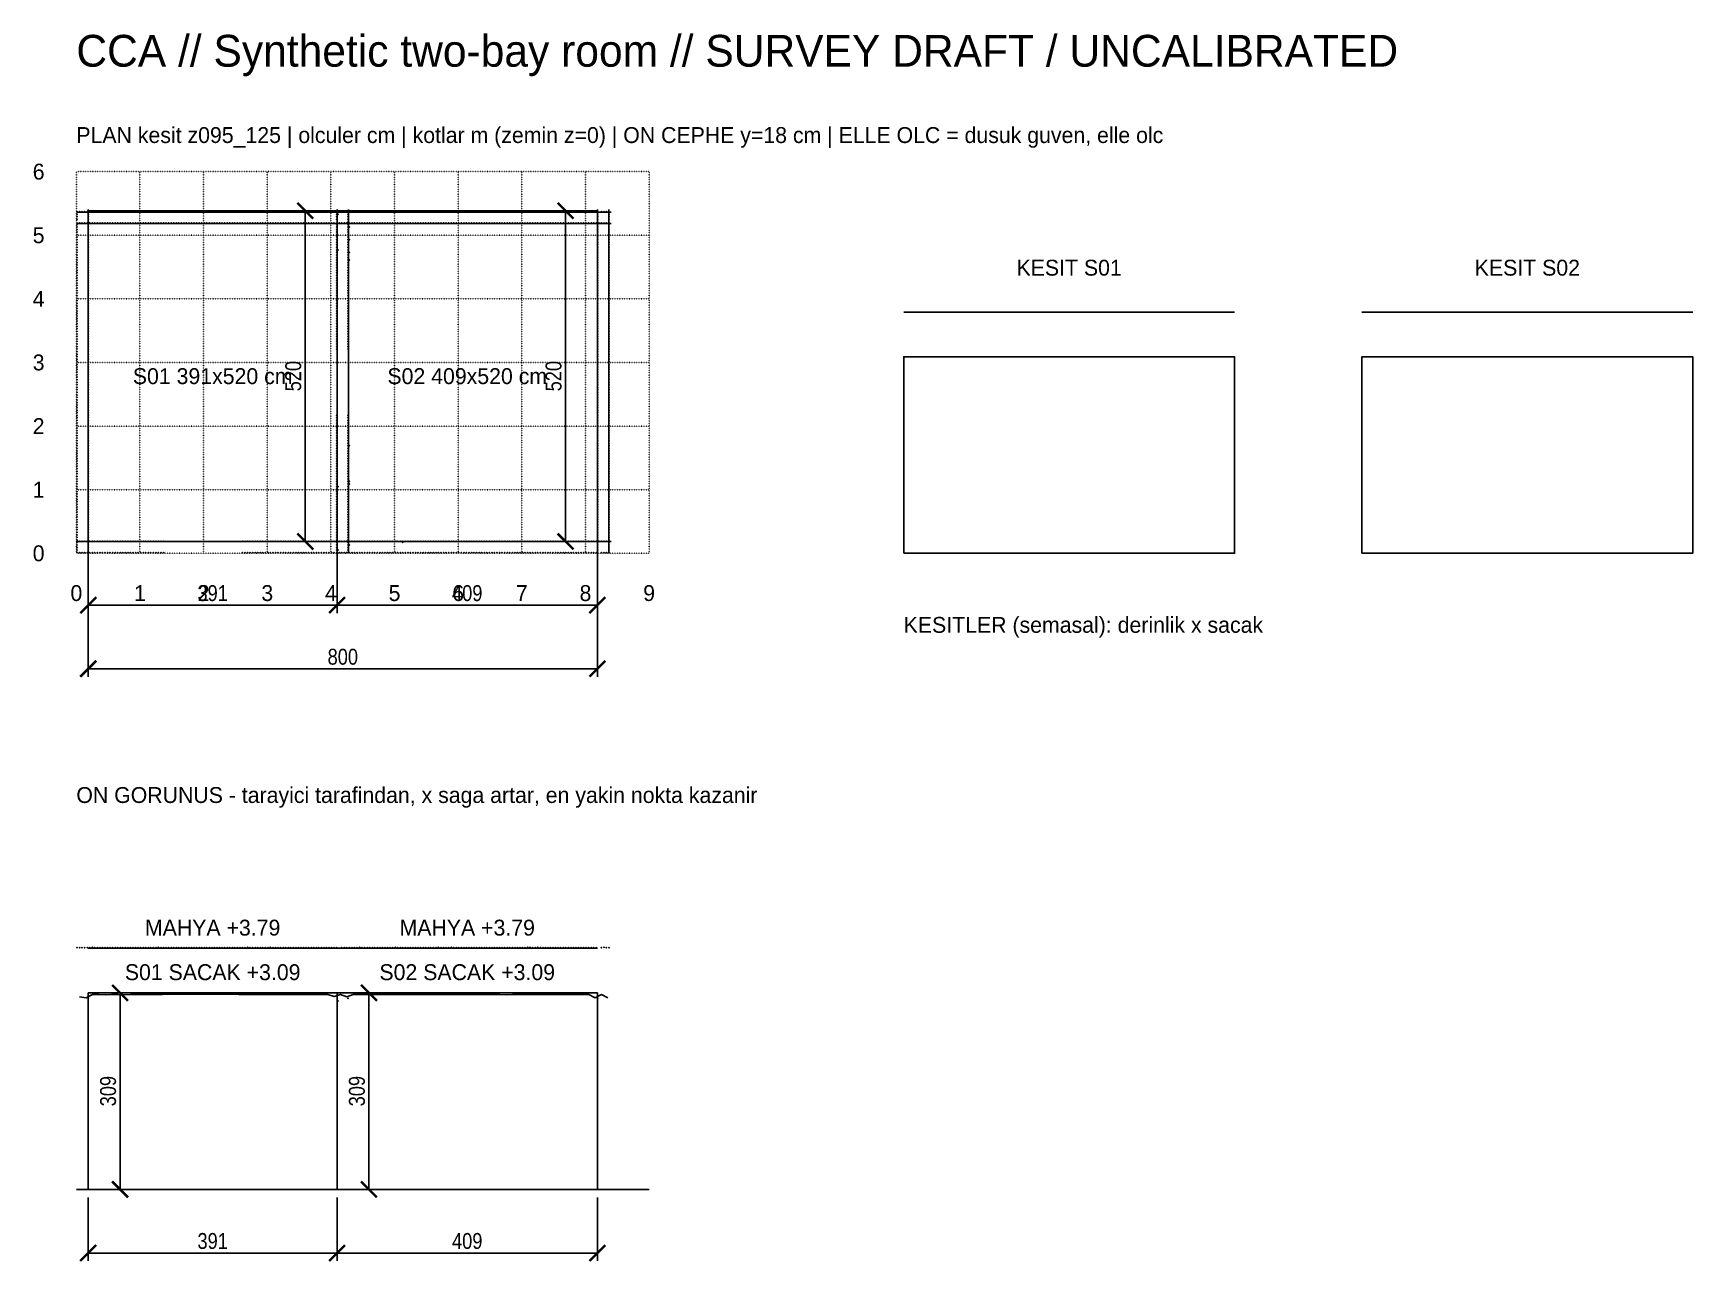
# Model space of a CAD drawing. Header units: centimetres. Extents: x -68 to 2540, y -1114 to 818.
import ezdxf
from ezdxf.enums import TextEntityAlignment as Align

# ---------------------------------------------------------------- set-up
doc = ezdxf.new("R2010")
doc.units = ezdxf.units.CM
doc.linetypes.add('DASHED', pattern=[1.524, 1.27, -0.254])
doc.linetypes.add('DOT', pattern=[0.508, 0, -0.508])
for name, color, linetype in [('CCA_SURVEY_DIM', 1, 'Continuous'), ('CCA_SURVEY_ELEV_FRONT', 7, 'Continuous'), ('CCA_SURVEY_ELEV_LIDAR', 8, 'Continuous'), ('CCA_SURVEY_GRID', 9, 'DOT'), ('CCA_SURVEY_SECTION', 7, 'Continuous'), ('CCA_SURVEY_SLICE', 8, 'Continuous'), ('CCA_SURVEY_STRUCT', 1, 'Continuous'), ('CCA_SURVEY_TEXT', 7, 'Continuous'), ('CCA_SURVEY_WALL', 7, 'Continuous'), ('CCA_SURVEY_WALL_LOWCONF', 30, 'DASHED')]:
    doc.layers.add(name, color=color, linetype=linetype)
doc.styles.add('OpenSansCondensed-Light', font='OpenSansCondensed-Light.ttf')
doc.dimstyles.new('CCA_SURVEY', dxfattribs={"dimtxt": 25, "dimasz": 25, "dimexe": 12.5, "dimexo": 12.5, "dimgap": 6.25, "dimtad": 1, "dimdec": 0, "dimzin": 12, "dimdsep": 46, "dimtxsty": 'OpenSansCondensed-Light', "dimblk": 'ARCHTICK', "dimcen": 2.5, "dimazin": 3, "dimtfac": 0.5, "dimtmove": 2, "dimatfit": 3})

# ---------------------------------------------------------------- blocks, each defined once
blk = doc.blocks.new('_ARCHTICK')
at = {"color": 0, "linetype": 'BYBLOCK', "const_width": 0.15}
blk.add_lwpolyline([(-0.5, -0.5), (0.5, 0.5)], dxfattribs=at)

msp = doc.modelspace()

# ---------------------------------------------------------------- linework, layer by layer
at = {"layer": 'CCA_SURVEY_ELEV_FRONT'}
for p, q in [((18.7, -621), (409.7, -621)), ((409.7, -621), (818.7, -621)), ((0, -1000), (900, -1000))]:
    msp.add_line(p, q, dxfattribs=at)
msp.add_lwpolyline([(5.2, -697), (15.2, -698.8), (25.2, -693.6), (35.2, -693.7), (45.2, -693.9), (55.2, -693.7), (65.2, -693.7), (75.2, -693.9), (85.2, -693.6), (95.2, -693.6), (105.2, -693.7), (115.2, -693.7), (125.2, -693.7), (135.2, -693.5), (145.2, -693), (155.2, -693.2), (165.2, -693), (175.2, -693.3), (185.2, -693.2), (195.2, -693), (205.2, -693), (215.2, -693.3), (225.2, -693), (235.2, -693.1), (245.2, -692.9), (255.2, -693.4), (265.2, -693.7), (275.2, -693.7), (285.2, -693.8), (295.2, -693.7), (305.2, -693.6), (315.2, -693.5), (325.2, -693.6), (335.2, -693.7), (345.2, -693.6), (355.2, -693.8), (365.2, -693.8), (375.2, -693.6), (385.2, -693.7), (395.2, -693.5), (405.2, -696.9), (415.2, -693.8), (425.2, -697), (435.2, -693.6), (445.2, -693.6), (455.2, -693.6), (465.2, -693.6), (475.2, -693.6), (485.2, -693.6), (495.2, -693.5), (505.2, -693.6), (515.2, -693.8), (525.2, -693.8), (535.2, -693.7), (545.2, -693.6), (555.2, -693.8), (565.2, -693.7), (575.2, -693.6), (585.2, -693.7), (595.2, -693.7), (605.2, -693.6), (615.2, -693.7), (625.2, -693.6), (635.2, -693.7), (645.2, -693.7), (655.2, -693.7), (665.2, -693.5), (675.2, -693.9), (685.2, -693.5), (695.2, -693.7), (705.2, -693.6), (715.2, -693.7), (725.2, -693.7), (735.2, -693.5), (745.2, -693.6), (755.2, -693.7), (765.2, -693.7), (775.2, -693.8), (785.2, -693.8), (795.2, -693.7), (805.2, -693.6), (815.2, -698.6), (825.2, -693.7), (835.2, -698.9)], dxfattribs=at)
for points in [[(18.7, -1000), (409.7, -1000), (409.7, -691), (18.7, -691)], [(409.7, -1000), (818.7, -1000), (818.7, -691), (409.7, -691)]]:
    msp.add_lwpolyline(points, close=True, dxfattribs=at)
at = {"layer": 'CCA_SURVEY_ELEV_LIDAR'}
for p in [(1, -619.8), (5, -619.9), (9, -619.9), (13, -619.7), (17, -619.9), (21, -620), (25, -619.6), (29, -619.9), (33, -619.8), (37, -619.9), (41, -620), (45, -619.7), (49, -620), (53, -620), (57, -619.8), (61, -620.1), (65, -619.8), (69, -619.9), (73, -619.9), (77, -619.9), (81, -619.9), (85, -619.9), (89, -619.9), (93, -619.9), (97, -619.8), (101, -619.8), (105, -620), (109, -619.8), (113, -619.9), (117, -620.1), (121, -619.9), (125, -619.9), (129, -619.6), (133, -619.7), (137, -619.8), (141, -620.1), (145, -619.8), (149, -620.1), (153, -619.9), (157, -619.8), (161, -620), (165, -620), (169, -619.7), (173, -620.1), (177, -619.9), (181, -619.7), (185, -619.8), (189, -619.9), (193, -619.8), (197, -620), (201, -619.9), (205, -620.1), (209, -620.1), (213, -619.8), (217, -620), (221, -619.7), (225, -620.1), (229, -619.9), (233, -619.7), (237, -619.7), (241, -619.9), (245, -619.9), (249, -619.9), (253, -619.9), (257, -620.1), (261, -619.8), (265, -620), (269, -619.6), (273, -619.9), (277, -620), (281, -620), (285, -620), (289, -619.7), (293, -619.9), (297, -619.7), (301, -619.9), (305, -619.6), (309, -619.7), (313, -619.9), (317, -619.7), (321, -619.8), (325, -619.9), (329, -619.8), (333, -620), (337, -619.9), (341, -619.9), (345, -619.8), (349, -620.1), (353, -619.9), (357, -619.9), (361, -619.8), (365, -619.9), (369, -619.8), (373, -619.9), (377, -619.9), (381, -620), (385, -620.1), (389, -619.8), (393, -620.1), (397, -619.9), (401, -619.7), (405, -620), (409, -619.8), (417, -619.8), (421, -619.9), (425, -619.7), (429, -619.9), (433, -619.9), (437, -619.8), (441, -619.9), (445, -619.6), (449, -619.8), (453, -620), (457, -619.8), (461, -619.9), (465, -619.8), (469, -620), (473, -619.9), (477, -619.9), (481, -619.9), (485, -619.8), (489, -619.9), (493, -619.8), (497, -619.8), (501, -619.6), (505, -620.1), (509, -619.9), (513, -619.8), (517, -619.9), (521, -619.9), (525, -619.9), (529, -620), (533, -619.9), (537, -619.9), (541, -620), (545, -619.9), (549, -619.7), (553, -620.1), (557, -620), (561, -620), (565, -620), (569, -619.6), (573, -619.8), (577, -620.2), (581, -620), (585, -619.8), (589, -619.6), (593, -620), (597, -619.7), (601, -619.9), (605, -620), (609, -619.7), (613, -619.8), (617, -620), (621, -620), (625, -619.9), (629, -620.1), (633, -620.1), (637, -619.8), (641, -619.7), (645, -619.9), (649, -619.9), (653, -619.8), (657, -620), (661, -619.9), (665, -619.9), (669, -619.7), (673, -619.9), (677, -620.1), (681, -620), (685, -619.9), (689, -619.9), (693, -619.7), (697, -619.8), (701, -620), (705, -619.9), (709, -619.6), (713, -619.6), (717, -619.9), (721, -619.9), (725, -619.6), (729, -619.7), (733, -619.7), (737, -620.2), (741, -619.9), (745, -619.8), (749, -620), (753, -619.9), (757, -620), (761, -619.9), (765, -619.8), (769, -620), (773, -619.9), (777, -619.7), (781, -619.8), (785, -619.8), (789, -619.8), (793, -619.9), (797, -619.9), (801, -619.9), (805, -620.2), (809, -620.1), (813, -619.8), (817, -619.7), (825, -619.9), (829, -619.6), (833, -619.8), (837, -619.9), (19, -699.7), (411, -704), (427, -699.6), (819, -699.5)]:
    msp.add_point(p, dxfattribs=at)
at = {"layer": 'CCA_SURVEY_GRID'}
for p, q in [((0, 0), (0, 600)), ((0, 600), (900, 600)), ((100, 0), (100, 600)), ((200, 0), (200, 600)), ((300, 0), (300, 600)), ((400, 0), (400, 600)), ((500, 0), (500, 600)), ((600, 0), (600, 600)), ((700, 0), (700, 600)), ((800, 0), (800, 600)), ((900, 0), (900, 600)), ((0, 500), (900, 500)), ((0, 400), (900, 400)), ((0, 300), (900, 300)), ((0, 200), (900, 200)), ((0, 100), (900, 100)), ((0, 0), (900, 0))]:
    msp.add_line(p, q, dxfattribs=at)
at = {"layer": 'CCA_SURVEY_SECTION'}
for p, q in [((1300, 379), (1820, 379)), ((2020, 379), (2540, 379)), ((1300, 0), (1820, 0)), ((2020, 0), (2540, 0))]:
    msp.add_line(p, q, dxfattribs=at)
for points in [[(1300, 0), (1820, 0), (1820, 309), (1300, 309)], [(2020, 0), (2540, 0), (2540, 309), (2020, 309)]]:
    msp.add_lwpolyline(points, close=True, dxfattribs=at)
at = {"layer": 'CCA_SURVEY_SLICE'}
for p in [(1, 537), (1, 533), (1, 529), (1, 525), (5, 537), (9, 537), (13, 537), (17, 537), (19, 537), (19, 533), (19, 529), (19, 525), (21, 537), (25, 537), (29, 537), (33, 537), (37, 537), (41, 537), (45, 537), (49, 537), (53, 537), (57, 537), (61, 537), (65, 537), (69, 537), (73, 537), (77, 537), (81, 537), (85, 537), (89, 537), (93, 537), (97, 537), (101, 537), (105, 537), (109, 537), (113, 537), (117, 537), (121, 537), (125, 537), (129, 537), (133, 537), (137, 537), (141, 537), (145, 537), (149, 537), (153, 537), (157, 537), (161, 537), (165, 537), (169, 537), (173, 537), (177, 537), (181, 537), (185, 537), (189, 537), (193, 537), (197, 537), (201, 537), (205, 537), (209, 537), (213, 537), (217, 537), (221, 537), (225, 537), (229, 537), (233, 537), (237, 537), (241, 537), (245, 537), (249, 537), (253, 537), (257, 537), (261, 537), (265, 537), (269, 537), (273, 537), (277, 537), (281, 537), (285, 537), (289, 537), (293, 537), (297, 537), (301, 537), (305, 537), (309, 537), (313, 537), (317, 537), (321, 537), (325, 537), (329, 537), (333, 537), (337, 537), (341, 537), (345, 537), (349, 537), (353, 537), (357, 537), (361, 537), (365, 537), (369, 537), (373, 537), (377, 537), (381, 537), (385, 537), (389, 537), (393, 537), (397, 537), (401, 537), (405, 537), (409, 537), (409, 533), (409, 529), (409, 525), (411, 533), (413, 537), (417, 537), (421, 537), (425, 537), (427, 537), (427, 533), (427, 529), (427, 525), (429, 537), (433, 537), (437, 537), (441, 537), (445, 537), (449, 537), (453, 537), (457, 537), (461, 537), (465, 537), (469, 537), (473, 537), (477, 537), (481, 537), (485, 537), (489, 537), (493, 537), (497, 537), (501, 537), (505, 537), (509, 537), (513, 537), (517, 537), (521, 537), (525, 537), (529, 537), (533, 537), (537, 537), (541, 537), (545, 537), (549, 537), (553, 537), (557, 537), (561, 537), (565, 537), (569, 537), (573, 537), (577, 537), (581, 537), (585, 537), (589, 537), (593, 537), (597, 537), (601, 537), (605, 537), (609, 537), (613, 537), (617, 537), (621, 537), (625, 537), (629, 537), (633, 537), (637, 537), (641, 537), (645, 537), (649, 537), (653, 537), (657, 537), (661, 537), (665, 537), (669, 537), (673, 537), (677, 537), (681, 537), (685, 537), (689, 537), (693, 537), (697, 537), (701, 537), (705, 537), (709, 537), (713, 537), (717, 537), (721, 537), (725, 537), (729, 537), (733, 537), (737, 537), (741, 537), (745, 537), (749, 537), (753, 537), (757, 537), (761, 537), (765, 537), (769, 537), (773, 537), (777, 537), (781, 537), (785, 537), (789, 537), (793, 537), (797, 537), (801, 537), (805, 537), (809, 537), (813, 537), (817, 537), (819, 537), (819, 533), (819, 529), (819, 525), (825, 537), (829, 537), (833, 537), (837, 537), (837, 533), (837, 529), (837, 525), (1, 519), (1, 517), (1, 513), (1, 509), (1, 505), (1, 501), (1, 497), (5, 519), (9, 519), (13, 519), (17, 519), (19, 521), (19, 517), (19, 513), (19, 509), (19, 505), (19, 501), (19, 497), (21, 519), (25, 519), (29, 519), (33, 519), (37, 519), (41, 519), (45, 519), (49, 519), (53, 519), (57, 519), (61, 519), (65, 519), (69, 519), (73, 519), (77, 519), (81, 519), (85, 519), (89, 519), (93, 519), (97, 519), (101, 519), (105, 519), (109, 519), (113, 519), (117, 519), (121, 519), (125, 519), (129, 519), (133, 519), (137, 519), (141, 519), (145, 519), (149, 519), (153, 519), (157, 519), (161, 519), (165, 519), (169, 519), (173, 519), (177, 519), (181, 519), (185, 519), (189, 519), (193, 519), (197, 519), (201, 519), (205, 519), (209, 519), (213, 519), (217, 519), (221, 519), (225, 519), (229, 519), (233, 519), (237, 519), (241, 519), (245, 519), (249, 519), (253, 519), (257, 519), (261, 519), (265, 519), (269, 519), (273, 519), (277, 519), (281, 519), (285, 519), (289, 519), (293, 519), (297, 519), (301, 519), (305, 519), (309, 519), (313, 519), (317, 519), (321, 519), (325, 519), (329, 519), (333, 519), (337, 519), (341, 519), (345, 519), (349, 519), (353, 519), (357, 519), (361, 519), (365, 519), (369, 519), (373, 519), (377, 519), (381, 519), (385, 519), (389, 519), (393, 519), (397, 519), (401, 519), (405, 519), (409, 519), (409, 517), (409, 513), (409, 509), (409, 505), (409, 501), (409, 497), (413, 519), (417, 519), (421, 519), (425, 519), (427, 521), (427, 517), (427, 513), (427, 509), (427, 505), (427, 501), (427, 497), (429, 519), (429, 513), (433, 519), (437, 519), (441, 519), (445, 519), (449, 519), (453, 519), (457, 519), (461, 519), (465, 519), (469, 519), (473, 519), (477, 519), (481, 519), (485, 519), (489, 519), (493, 519), (497, 519), (501, 519), (505, 519), (509, 519), (513, 519), (517, 519), (521, 519), (525, 519), (529, 519), (533, 519), (537, 519), (541, 519), (545, 519), (549, 519), (553, 519), (557, 519), (561, 519), (565, 519), (569, 519), (573, 519), (577, 519), (581, 519), (585, 519), (589, 519), (593, 519), (597, 519), (601, 519), (605, 519), (609, 519), (613, 519), (617, 519), (621, 519), (625, 519), (629, 519), (633, 519), (637, 519), (641, 519), (645, 519), (649, 519), (653, 519), (657, 519), (661, 519), (665, 519), (669, 519), (673, 519), (677, 519), (681, 519), (685, 519), (689, 519), (693, 519), (697, 519), (701, 519), (705, 519), (709, 519), (713, 519), (717, 519), (721, 519), (725, 519), (729, 519), (733, 519), (737, 519), (741, 519), (745, 519), (749, 519), (753, 519), (757, 519), (761, 519), (765, 519), (769, 519), (773, 519), (777, 519), (781, 519), (785, 519), (789, 519), (793, 519), (797, 519), (801, 519), (805, 519), (809, 519), (813, 519), (817, 519), (819, 517), (819, 513), (819, 509), (819, 505), (819, 501), (819, 497), (821, 519), (825, 519), (829, 519), (833, 519), (837, 519), (837, 517), (837, 513), (837, 509), (837, 505), (837, 501), (837, 497), (1, 493), (1, 489), (1, 485), (1, 481), (1, 477), (1, 473), (19, 493), (19, 489), (19, 485), (19, 481), (19, 477), (19, 473), (409, 493), (409, 489), (409, 485), (409, 481), (409, 477), (409, 473), (411, 477), (427, 493), (427, 489), (427, 485), (427, 481), (427, 477), (427, 473), (429, 493), (429, 473), (819, 493), (819, 489), (819, 485), (819, 481), (819, 477), (819, 473), (837, 493), (837, 489), (837, 485), (837, 481), (837, 477), (837, 473), (1, 469), (1, 465), (1, 461), (1, 457), (1, 453), (1, 449), (1, 445), (19, 469), (19, 465), (19, 461), (19, 457), (19, 453), (19, 449), (19, 445), (409, 469), (409, 465), (409, 461), (409, 457), (409, 453), (409, 449), (409, 445), (427, 469), (427, 465), (427, 461), (427, 457), (427, 453), (427, 449), (427, 445), (429, 461), (819, 469), (819, 465), (819, 461), (819, 457), (819, 453), (819, 449), (819, 445), (837, 469), (837, 465), (837, 461), (837, 457), (837, 453), (837, 449), (837, 445), (1, 441), (1, 437), (1, 433), (1, 429), (1, 425), (1, 421), (19, 441), (19, 437), (19, 433), (19, 429), (19, 425), (19, 421), (409, 441), (409, 437), (409, 433), (409, 429), (409, 425), (409, 421), (427, 441), (427, 437), (427, 433), (427, 429), (427, 425), (427, 421), (819, 441), (819, 437), (819, 433), (819, 429), (819, 425), (819, 421), (837, 441), (837, 437), (837, 433), (837, 429), (837, 425), (837, 421), (1, 417), (1, 413), (1, 409), (1, 405), (1, 401), (1, 397), (1, 393), (19, 417), (19, 413), (19, 409), (19, 405), (19, 401), (19, 397), (19, 393), (409, 417), (409, 413), (409, 409), (409, 405), (409, 401), (409, 397), (409, 393), (427, 417), (427, 413), (427, 409), (427, 405), (427, 401), (427, 397), (427, 393), (819, 417), (819, 413), (819, 409), (819, 405), (819, 401), (819, 397), (819, 393), (837, 417), (837, 413), (837, 409), (837, 405), (837, 401), (837, 397), (837, 393), (1, 389), (1, 385), (1, 381), (1, 377), (1, 373), (1, 369), (19, 389), (19, 385), (19, 381), (19, 377), (19, 373), (19, 369), (409, 389), (409, 385), (409, 381), (409, 377), (409, 373), (409, 369), (427, 389), (427, 385), (427, 381), (427, 377), (427, 373), (427, 369), (819, 389), (819, 385), (819, 381), (819, 377), (819, 373), (819, 369), (837, 389), (837, 385), (837, 381), (837, 377), (837, 373), (837, 369), (1, 365), (1, 361), (1, 357), (1, 353), (1, 349), (1, 345), (1, 341), (19, 365), (19, 361), (19, 357), (19, 353), (19, 349), (19, 345), (19, 341), (409, 365), (409, 361), (409, 357), (409, 353), (409, 349), (409, 345), (409, 341), (427, 365), (427, 361), (427, 357), (427, 353), (427, 349), (427, 345), (427, 341), (819, 365), (819, 361), (819, 357), (819, 353), (819, 349), (819, 345), (819, 341), (837, 365), (837, 361), (837, 357), (837, 353), (837, 349), (837, 345), (837, 341), (1, 337), (1, 333), (1, 329), (1, 325), (1, 321), (1, 317), (1, 313), (19, 337), (19, 333), (19, 329), (19, 325), (19, 321), (19, 317), (19, 313), (409, 337), (409, 333), (409, 329), (409, 325), (409, 321), (427, 337), (427, 333), (427, 329), (427, 325), (427, 321), (819, 337), (819, 333), (819, 329), (819, 325), (819, 321), (819, 317), (819, 313), (837, 337), (837, 333), (837, 329), (837, 325), (837, 321), (837, 317), (837, 313), (1, 309), (1, 305), (1, 301), (1, 297), (1, 293), (1, 289), (19, 309), (19, 305), (19, 301), (19, 297), (19, 293), (19, 289), (819, 309), (819, 305), (819, 301), (819, 297), (819, 293), (819, 289), (837, 309), (837, 305), (837, 301), (837, 297), (837, 293), (837, 289), (1, 285), (1, 281), (1, 277), (1, 273), (1, 269), (1, 265), (1, 261), (19, 285), (19, 281), (19, 277), (19, 273), (19, 269), (19, 265), (19, 261), (819, 285), (819, 281), (819, 277), (819, 273), (819, 269), (819, 265), (819, 261), (837, 285), (837, 281), (837, 277), (837, 273), (837, 269), (837, 265), (837, 261), (1, 257), (1, 253), (1, 249), (1, 245), (1, 241), (1, 237), (19, 257), (19, 253), (19, 249), (19, 245), (19, 241), (19, 237), (819, 257), (819, 253), (819, 249), (819, 245), (819, 241), (819, 237), (837, 257), (837, 253), (837, 249), (837, 245), (837, 241), (837, 237), (1, 233), (1, 229), (1, 225), (1, 221), (1, 217), (1, 213), (1, 209), (19, 233), (19, 229), (19, 225), (19, 221), (19, 217), (19, 213), (19, 209), (409, 217), (409, 213), (409, 209), (427, 217), (427, 213), (427, 209), (819, 233), (819, 229), (819, 225), (819, 221), (819, 217), (819, 213), (819, 209), (837, 233), (837, 229), (837, 225), (837, 221), (837, 217), (837, 213), (837, 209), (1, 205), (1, 201), (1, 197), (1, 193), (1, 189), (1, 185), (19, 205), (19, 201), (19, 197), (19, 193), (19, 189), (19, 185), (409, 205), (409, 201), (409, 197), (409, 193), (409, 189), (409, 185), (427, 205), (427, 201), (427, 197), (427, 193), (427, 189), (427, 185), (819, 205), (819, 201), (819, 197), (819, 193), (819, 189), (819, 185), (837, 205), (837, 201), (837, 197), (837, 193), (837, 189), (837, 185), (1, 181), (1, 177), (1, 173), (1, 169), (1, 165), (1, 161), (1, 157), (19, 181), (19, 177), (19, 173), (19, 169), (19, 165), (19, 161), (19, 157), (409, 181), (409, 177), (409, 173), (409, 169), (409, 165), (409, 161), (409, 157), (427, 181), (427, 177), (427, 173), (427, 169), (427, 165), (427, 161), (427, 157), (429, 169), (819, 181), (819, 177), (819, 173), (819, 169), (819, 165), (819, 161), (819, 157), (837, 181), (837, 177), (837, 173), (837, 169), (837, 165), (837, 161), (837, 157), (1, 153), (1, 149), (1, 145), (1, 141), (1, 137), (1, 133), (19, 153), (19, 149), (19, 145), (19, 141), (19, 137), (19, 133), (409, 153), (409, 149), (409, 145), (409, 141), (409, 137), (409, 133), (427, 153), (427, 149), (427, 145), (427, 141), (427, 137), (427, 133), (819, 153), (819, 149), (819, 145), (819, 141), (819, 137), (819, 133), (837, 153), (837, 149), (837, 145), (837, 141), (837, 137), (837, 133), (1, 129), (1, 125), (1, 121), (1, 117), (1, 113), (1, 109), (1, 105), (19, 129), (19, 125), (19, 121), (19, 117), (19, 113), (19, 109), (19, 105), (409, 129), (409, 125), (409, 121), (409, 117), (409, 113), (409, 109), (409, 105), (411, 105), (427, 129), (427, 125), (427, 121), (427, 117), (427, 113), (427, 109), (427, 105), (429, 113), (429, 109), (819, 129), (819, 125), (819, 121), (819, 117), (819, 113), (819, 109), (819, 105), (837, 129), (837, 125), (837, 121), (837, 117), (837, 113), (837, 109), (837, 105), (1, 101), (1, 97), (1, 93), (1, 89), (1, 85), (1, 81), (19, 101), (19, 97), (19, 93), (19, 89), (19, 85), (19, 81), (409, 101), (409, 97), (409, 93), (409, 89), (409, 85), (409, 81), (427, 101), (427, 97), (427, 93), (427, 89), (427, 85), (427, 81), (819, 101), (819, 97), (819, 93), (819, 89), (819, 85), (819, 81), (837, 101), (837, 97), (837, 93), (837, 89), (837, 85), (837, 81), (1, 77), (1, 73), (1, 69), (1, 65), (1, 61), (1, 57), (1, 53), (19, 77), (19, 73), (19, 69), (19, 65), (19, 61), (19, 57), (19, 53), (409, 77), (409, 73), (409, 69), (409, 65), (409, 61), (409, 57), (409, 53), (427, 77), (427, 73), (427, 69), (427, 65), (427, 61), (427, 57), (427, 53), (819, 77), (819, 73), (819, 69), (819, 65), (819, 61), (819, 57), (819, 53), (837, 77), (837, 73), (837, 69), (837, 65), (837, 61), (837, 57), (837, 53), (1, 49), (1, 45), (1, 41), (1, 37), (1, 33), (1, 29), (19, 49), (19, 45), (19, 41), (19, 37), (19, 33), (19, 29), (409, 49), (409, 45), (409, 41), (409, 37), (409, 33), (409, 29), (427, 49), (427, 45), (427, 41), (427, 37), (427, 33), (427, 29), (819, 49), (819, 45), (819, 41), (819, 37), (819, 33), (819, 29), (837, 49), (837, 45), (837, 41), (837, 37), (837, 33), (837, 29), (1, 25), (1, 21), (1, 19), (1, 17), (1, 13), (1, 9), (1, 5), (1, 1), (5, 19), (5, 1), (9, 19), (9, 1), (13, 19), (13, 1), (17, 19), (17, 1), (19, 25), (19, 21), (19, 17), (19, 13), (19, 9), (19, 5), (19, 1), (21, 19), (21, 1), (25, 19), (25, 1), (29, 19), (29, 1), (33, 19), (33, 1), (37, 19), (37, 1), (41, 19), (41, 1), (45, 19), (45, 1), (49, 19), (49, 1), (53, 19), (53, 1), (57, 19), (57, 1), (61, 19), (61, 1), (65, 19), (65, 1), (69, 19), (69, 1), (73, 19), (73, 1), (77, 19), (77, 1), (81, 19), (81, 1), (85, 19), (85, 1), (89, 19), (89, 1), (93, 19), (93, 1), (97, 19), (97, 1), (101, 19), (101, 1), (105, 19), (105, 1), (109, 19), (109, 1), (113, 19), (113, 1), (117, 19), (117, 1), (121, 19), (121, 1), (125, 19), (125, 1), (129, 19), (129, 1), (133, 19), (133, 1), (137, 19), (137, 1), (261, 19), (261, 1), (265, 19), (265, 1), (269, 19), (269, 1), (273, 19), (273, 1), (277, 19), (277, 1), (281, 19), (281, 1), (285, 19), (285, 1), (289, 19), (289, 1), (293, 19), (293, 1), (297, 19), (297, 1), (301, 19), (301, 1), (305, 19), (305, 1), (309, 19), (309, 1), (313, 19), (313, 1), (317, 19), (317, 1), (321, 19), (321, 1), (325, 19), (325, 1), (329, 19), (329, 1), (333, 19), (333, 1), (337, 19), (337, 1), (341, 19), (341, 1), (345, 19), (345, 1), (349, 19), (349, 1), (353, 19), (353, 1), (357, 19), (357, 1), (361, 19), (361, 1), (365, 19), (365, 1), (369, 19), (369, 1), (373, 19), (373, 1), (377, 19), (377, 1), (381, 19), (381, 1), (385, 19), (385, 1), (389, 19), (389, 1), (393, 19), (393, 1), (397, 19), (397, 1), (401, 19), (401, 1), (405, 19), (405, 1), (409, 25), (409, 21), (409, 19), (409, 17), (409, 13), (409, 9), (409, 5), (409, 1), (411, 5), (413, 19), (413, 1), (417, 19), (417, 1), (421, 19), (421, 1), (425, 19), (425, 1), (427, 25), (427, 21), (427, 17), (427, 13), (427, 9), (427, 5), (427, 1), (429, 19), (429, 13), (429, 1), (433, 19), (433, 1), (437, 19), (437, 1), (441, 19), (441, 1), (445, 19), (445, 1), (449, 19), (449, 1), (453, 19), (453, 1), (457, 19), (457, 1), (461, 19), (461, 1), (465, 19), (465, 1), (469, 19), (469, 1), (473, 19), (473, 1), (477, 19), (477, 1), (481, 19), (481, 1), (485, 19), (485, 1), (489, 19), (489, 1), (493, 19), (493, 1), (497, 19), (497, 1), (501, 19), (501, 1), (505, 19), (505, 1), (509, 19), (509, 1), (513, 19), (513, 17), (513, 1), (517, 19), (517, 1), (521, 19), (521, 1), (525, 19), (525, 1), (529, 19), (529, 1), (533, 19), (533, 1), (537, 19), (537, 1), (541, 19), (541, 1), (545, 19), (545, 1), (549, 19), (549, 1), (553, 19), (553, 1), (557, 19), (557, 1), (561, 19), (561, 1), (565, 19), (565, 1), (569, 19), (569, 1), (573, 19), (573, 1), (577, 19), (577, 1), (581, 19), (581, 1), (585, 19), (585, 1), (589, 19), (589, 1), (593, 19), (593, 1), (597, 19), (597, 1), (601, 19), (601, 1), (605, 19), (605, 1), (609, 19), (609, 1), (613, 19), (613, 1), (617, 19), (617, 1), (621, 19), (621, 1), (625, 19), (625, 1), (629, 19), (629, 1), (633, 19), (633, 1), (637, 19), (637, 1), (641, 19), (641, 1), (645, 19), (645, 1), (649, 19), (649, 1), (653, 19), (653, 1), (657, 19), (657, 1), (661, 19), (661, 1), (665, 19), (665, 1), (669, 19), (669, 1), (673, 19), (673, 1), (677, 19), (677, 1), (681, 19), (681, 1), (685, 19), (685, 1), (689, 19), (689, 1), (693, 19), (693, 1), (697, 19), (697, 1), (701, 19), (701, 1), (705, 19), (705, 1), (709, 19), (709, 1), (713, 19), (713, 1), (717, 19), (717, 1), (721, 19), (721, 1), (725, 19), (725, 1), (729, 19), (729, 1), (733, 19), (733, 1), (737, 19), (737, 1), (741, 19), (741, 1), (745, 19), (745, 1), (749, 19), (749, 1), (753, 19), (753, 1), (757, 19), (757, 1), (761, 19), (761, 1), (765, 19), (765, 1), (769, 19), (769, 1), (773, 19), (773, 1), (777, 19), (777, 1), (781, 19), (781, 1), (785, 19), (785, 1), (789, 19), (789, 1), (793, 19), (793, 1), (797, 19), (797, 1), (801, 19), (801, 1), (805, 19), (805, 1), (809, 19), (809, 1), (813, 19), (813, 1), (817, 19), (817, 1), (819, 25), (819, 21), (819, 17), (819, 13), (819, 9), (819, 5), (819, 1), (821, 19), (825, 19), (825, 1), (829, 19), (829, 1), (833, 19), (833, 1), (837, 25), (837, 21), (837, 19), (837, 17), (837, 13), (837, 9), (837, 5), (837, 1)]:
    msp.add_point(p, dxfattribs=at)
at = {"layer": 'CCA_SURVEY_STRUCT'}
for points in [[(18.7, 18.5), (409.7, 18.5), (409.7, 538.5), (18.7, 538.5)], [(409.7, 18.5), (818.7, 18.5), (818.7, 538.5), (409.7, 538.5)]]:
    msp.add_lwpolyline(points, close=True, dxfattribs=at)
at = {"layer": 'CCA_SURVEY_WALL'}
for p, q in [((0.3, 536.4), (840.4, 536.4)), ((18.7, 0.2), (18.7, 540.4)), ((409.7, 0.2), (409.7, 540.3)), ((427.6, 0.2), (427.6, 540.3)), ((818.7, 0.1), (818.7, 540.5)), ((0.3, 518.5), (840.4, 518.5)), ((427.6, 0.2), (427.6, 220.3)), ((0.2, 18.5), (840.5, 18.5))]:
    msp.add_line(p, q, dxfattribs=at)
at = {"layer": 'CCA_SURVEY_WALL_LOWCONF'}
for p, q in [((836.6, 0.3), (836.6, 540.3)), ((409.7, 0.3), (409.7, 220.3))]:
    msp.add_line(p, q, dxfattribs=at)

# ---------------------------------------------------------------- texts
at = {"layer": 'CCA_SURVEY_GRID'}
for s, p in [('6', (-50, 600)), ('5', (-50, 500)), ('4', (-50, 400)), ('3', (-50, 300)), ('2', (-50, 200)), ('1', (-50, 100)), ('0', (-50, 0))]:
    msp.add_text(s, height=25, dxfattribs=at).set_placement(p, align=Align.MIDDLE_RIGHT)
for s, p in [('0', (0, -50)), ('1', (100, -50)), ('2', (200, -50)), ('3', (300, -50)), ('4', (400, -50)), ('5', (500, -50)), ('6', (600, -50)), ('7', (700, -50)), ('8', (800, -50)), ('9', (900, -50))]:
    msp.add_text(s, height=25, dxfattribs=at).set_placement(p, align=Align.TOP_CENTER)
at = {"layer": 'CCA_SURVEY_STRUCT'}
for s, p in [('S01 391x520 cm', (214.2, 278.5)), ('S02 409x520 cm', (614.2, 278.5))]:
    msp.add_text(s, height=25, dxfattribs=at).set_placement(p, align=Align.MIDDLE_CENTER)
at = {"layer": 'CCA_SURVEY_TEXT'}
for s, height, p in [('CCA // Synthetic two-bay room // SURVEY DRAFT / UNCALIBRATED', 50, (0, 750)), ('PLAN kesit z095_125 | olculer cm | kotlar m (zemin z=0) | ON CEPHE y=18 cm | ELLE OLC = dusuk guven, elle olc', 25, (0, 637.5)), ('ON GORUNUS - tarayici tarafindan, x saga artar, en yakin nokta kazanir', 25, (0, -400))]:
    msp.add_text(s, height=height, dxfattribs=at).set_placement(p, align=Align.BOTTOM_LEFT)
for s, p in [('KESIT S01', (1560, 429)), ('KESIT S02', (2280, 429)), ('MAHYA +3.79', (214.2, -608.5)), ('MAHYA +3.79', (614.2, -608.5)), ('S01 SACAK +3.09', (214.2, -678.5)), ('S02 SACAK +3.09', (614.2, -678.5))]:
    msp.add_text(s, height=25, dxfattribs=at).set_placement(p, align=Align.BOTTOM_CENTER)
msp.add_text('KESITLER (semasal): derinlik x sacak', height=25, dxfattribs=at).set_placement((1300, -100), align=Align.TOP_LEFT)

# ---------------------------------------------------------------- dimensions: what is measured, and where the dimension line sits
at = {"layer": 'CCA_SURVEY_DIM'}
for base, p1, p2 in [((359.7, 18.5), (409.7, 18.5), (409.7, 538.5)), ((768.7, 18.5), (818.7, 18.5), (818.7, 538.5)), ((68.7, -1000), (18.7, -1000), (18.7, -691)), ((459.7, -1000), (409.7, -1000), (409.7, -691))]:
    msp.add_linear_dim(base=base, p1=p1, p2=p2, angle=90, dimstyle='CCA_SURVEY', dxfattribs=at).render()
for base, p1, p2 in [((18.7, -81.5), (18.7, 18.5), (409.7, 18.5)), ((18.7, -181.5), (18.7, 18.5), (818.7, 18.5)), ((409.7, -81.5), (409.7, 18.5), (818.7, 18.5)), ((18.7, -1100), (18.7, -1000), (409.7, -1000)), ((409.7, -1100), (409.7, -1000), (818.7, -1000))]:
    msp.add_linear_dim(base=base, p1=p1, p2=p2, dimstyle='CCA_SURVEY', dxfattribs=at).render()

doc.saveas('drawing.dxf')
